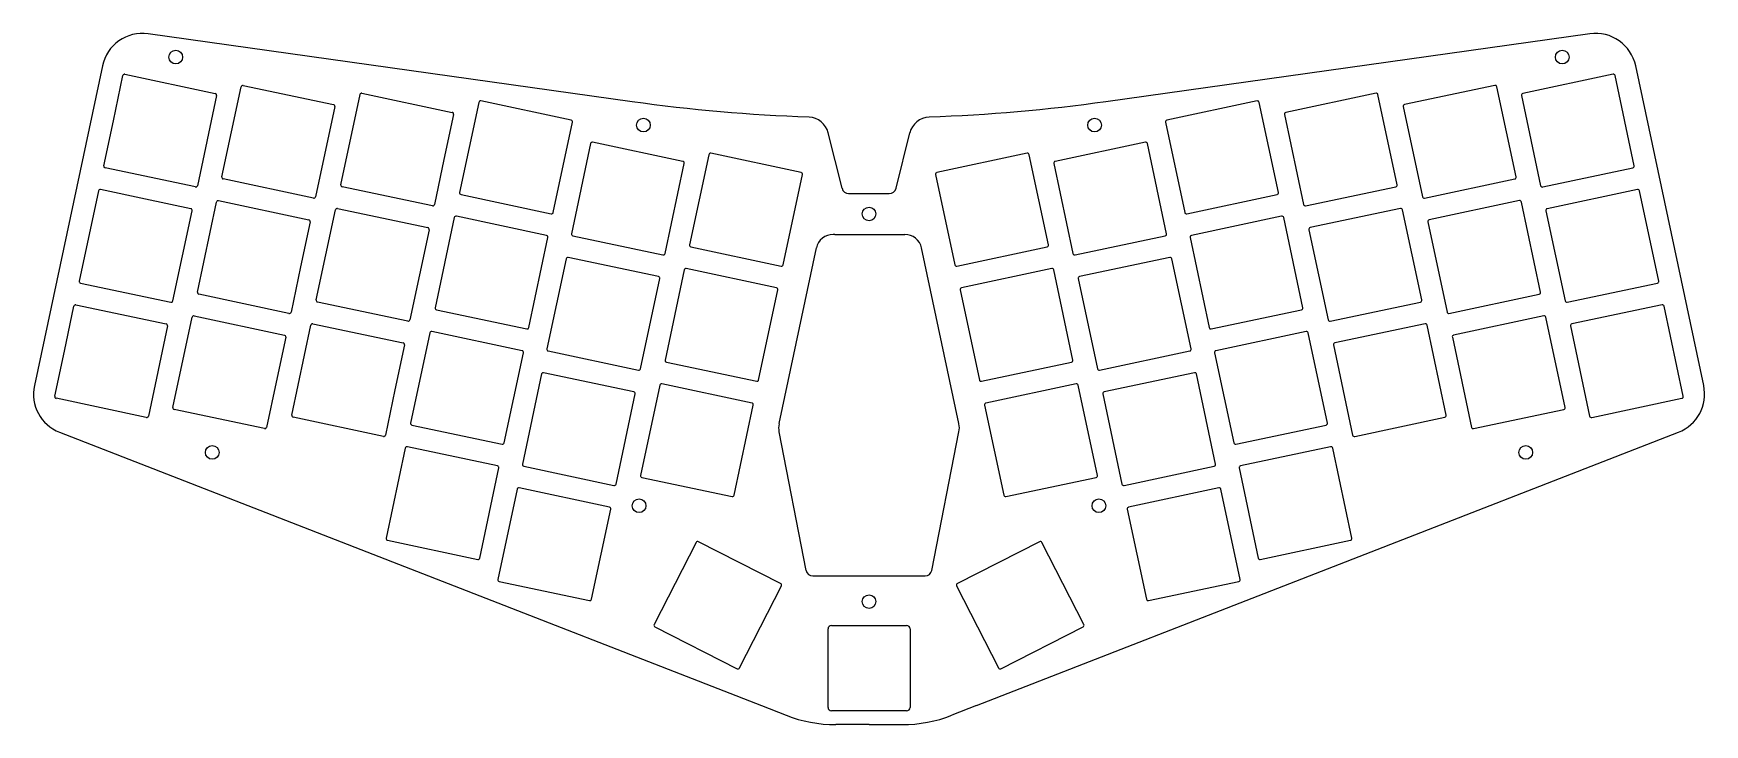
# Model space of a CAD drawing. Header units: millimetres. Extents: x -8 to 237, y -36 to 65.
import ezdxf

# ---------------------------------------------------------------- set-up
doc = ezdxf.new("R2010")
doc.units = ezdxf.units.MM
doc.header["$MEASUREMENT"] = 0
doc.layers.add('plate_v3', color=102, linetype='CONTINUOUS')

msp = doc.modelspace()

# ---------------------------------------------------------------- linework, layer by layer
at = {"layer": 'plate_v3', "linetype": 'Continuous'}
for p, q in [((5.61, 58.87), (18.82, 56.06)), ((3.91, 52.07), (5.32, 58.68)), ((21.2, 50.44), (22.6, 57.05)), ((22.9, 57.24), (36.11, 54.43)), ((19.01, 55.77), (16.2, 42.56)), ((36.3, 54.14), (33.49, 40.93)), ((37.19, 42.7), (40, 55.91)), ((40.29, 56.1), (53.5, 53.29)), ((2.51, 45.47), (3.91, 52.07)), ((53.69, 52.99), (52.29, 46.39)), ((19.8, 43.84), (21.2, 50.44)), ((15.91, 42.37), (2.7, 45.18)), ((52.29, 46.39), (50.88, 39.79)), ((1.73, 41.8), (-1.08, 28.6)), ((8.63, 40.59), (2.03, 42)), ((33.2, 40.74), (19.99, 43.55)), ((50.59, 39.6), (37.38, 42.4)), ((15.23, 39.19), (8.63, 40.59)), ((16.21, 26.97), (19.02, 40.17)), ((19.31, 40.37), (32.52, 37.56)), ((36.71, 39.23), (49.91, 36.42)), ((12.62, 25.69), (15.42, 38.89)), ((32.71, 37.26), (31.31, 30.66)), ((33.6, 25.83), (36.41, 39.03)), ((50.11, 36.12), (48.7, 29.52)), ((109.48, 35.42), (109.23, 35.42)), ((109.48, 35.42), (119.48, 35.42)), ((119.48, 35.42), (119.72, 35.42)), ((101.32, 7.72), (106.79, 33.44)), ((127.63, 7.72), (122.17, 33.44)), ((31.31, 30.66), (29.91, 24.06)), ((48.7, 29.52), (47.3, 22.92)), ((-0.88, 28.3), (12.32, 25.5)), ((-3.26, 18.33), (-1.86, 24.93)), ((-1.56, 25.12), (11.64, 22.32)), ((29.61, 23.87), (16.4, 26.67)), ((47, 22.72), (33.8, 25.53)), ((11.84, 22.02), (9.03, 8.82)), ((12.62, 10.1), (15.43, 23.3)), ((15.73, 23.49), (28.93, 20.69)), ((30.02, 8.95), (32.82, 22.16)), ((33.12, 22.35), (46.33, 19.55)), ((29.13, 20.39), (27.72, 13.79)), ((-4.66, 11.73), (-3.26, 18.33)), ((46.52, 19.25), (45.12, 12.65)), ((27.72, 13.79), (26.32, 7.18)), ((45.12, 12.65), (43.71, 6.04)), ((8.73, 8.62), (-4.47, 11.43)), ((26.02, 6.99), (12.82, 9.8)), ((43.42, 5.85), (30.21, 8.66)), ((105.28, -13.76), (101.31, 6.52)), ((123.67, -13.76), (127.64, 6.52)), ((106.26, -14.57), (122.69, -14.57)), ((108.98, -21.84), (119.98, -21.84)), ((108.48, -33.84), (108.48, -22.34)), ((120.48, -22.34), (120.48, -33.84)), ((119.98, -34.34), (108.98, -34.34))]:
    msp.add_line(p, q, dxfattribs=at)
for points in [[(105.7, 52.58, -0.026096), (79.82, 54.84), (9, 64.8, 0.39391), (2.3, 60.1), (-7.65, 13.29, 0.367474), (-3.96, 6.46), (98.73, -33.57)], [(130.22, -33.57), (232.92, 6.46, 0.367474), (236.61, 13.29), (226.66, 60.1, 0.39391), (219.95, 64.8), (149.13, 54.84, -0.026096), (123.26, 52.58)], [(108.5, 50.3, 0.334495), (105.7, 52.58)], [(123.26, 52.58, 0.334495), (120.45, 50.3)], [(110.53, 42.18, 0.344328), (111.5, 41.42)], [(117.45, 41.42, 0.344328), (118.43, 42.18)], [(102.35, -34.98, 0.093171), (109.61, -36.34)], [(119.34, -36.34, 0.093171), (126.6, -34.98)]]:
    msp.add_lwpolyline(points, format="xyb", dxfattribs=at)
for points in [[(223.34, 58.87), (210.13, 56.06, 0.414214), (209.94, 55.77), (212.75, 42.56, 0.414214), (213.05, 42.37), (226.25, 45.18, 0.414214), (226.44, 45.47), (223.64, 58.68, 0.414214)], [(206.05, 57.24), (192.85, 54.43, 0.414214), (192.65, 54.14), (195.46, 40.93, 0.414214), (195.76, 40.74), (208.96, 43.55, 0.414214), (209.15, 43.84), (206.35, 57.05, 0.414214)], [(70.89, 52.15), (57.69, 54.96, 0.414214), (57.39, 54.76), (54.58, 41.56, 0.414214), (54.78, 41.26), (67.98, 38.46, 0.414214), (68.28, 38.65), (71.08, 51.85, 0.414214)], [(171.27, 54.96), (158.06, 52.15, 0.414214), (157.87, 51.85), (160.67, 38.65, 0.414214), (160.97, 38.46), (174.18, 41.26, 0.414214), (174.37, 41.56), (171.56, 54.76, 0.414214)], [(188.66, 56.1), (175.45, 53.29, 0.414214), (175.26, 52.99), (178.07, 39.79, 0.414214), (178.36, 39.6), (191.57, 42.4, 0.414214), (191.76, 42.7), (188.95, 55.91, 0.414214)], [(87.25, 46.12), (74.04, 48.93, 0.414214), (73.74, 48.73), (70.94, 35.53, 0.414214), (71.13, 35.23), (84.33, 32.42, 0.414214), (84.63, 32.62), (87.44, 45.82, 0.414214)], [(154.91, 48.93), (141.71, 46.12, 0.414214), (141.51, 45.82), (144.32, 32.62, 0.414214), (144.62, 32.42), (157.82, 35.23, 0.414214), (158.02, 35.53), (155.21, 48.73, 0.414214)], [(104.53, 44.49), (91.33, 47.3, 0.414214), (91.03, 47.1), (88.23, 33.9, 0.414214), (88.42, 33.6), (101.62, 30.79, 0.414214), (101.92, 30.99), (104.73, 44.19, 0.414214)], [(137.62, 47.3), (124.42, 44.49, 0.414214), (124.23, 44.19), (127.03, 30.99, 0.414214), (127.33, 30.79), (140.53, 33.6, 0.414214), (140.73, 33.9), (137.92, 47.1, 0.414214)], [(226.93, 42), (213.72, 39.19, 0.414214), (213.53, 38.89), (216.34, 25.69, 0.414214), (216.63, 25.5), (229.84, 28.3, 0.414214), (230.03, 28.6), (227.22, 41.8, 0.414214)], [(192.24, 39.23), (179.04, 36.42, 0.414214), (178.85, 36.12), (181.65, 22.92, 0.414214), (181.95, 22.72), (195.16, 25.53, 0.414214), (195.35, 25.83), (192.54, 39.03, 0.414214)], [(209.64, 40.37), (196.43, 37.56, 0.414214), (196.24, 37.26), (199.05, 24.06, 0.414214), (199.34, 23.87), (212.55, 26.67, 0.414214), (212.74, 26.97), (209.93, 40.17, 0.414214)], [(67.31, 35.28), (54.1, 38.08, 0.414214), (53.8, 37.89), (51, 24.69, 0.414214), (51.19, 24.39), (64.39, 21.58, 0.414214), (64.69, 21.78), (67.5, 34.98, 0.414214)], [(174.85, 38.08), (161.65, 35.28, 0.414214), (161.45, 34.98), (164.26, 21.78, 0.414214), (164.56, 21.58), (177.76, 24.39, 0.414214), (177.96, 24.69), (175.15, 37.89, 0.414214)], [(83.66, 29.25), (70.45, 32.05, 0.414214), (70.16, 31.86), (67.35, 18.65, 0.414214), (67.54, 18.36), (80.75, 15.55, 0.414214), (81.04, 15.74), (83.85, 28.95, 0.414214)], [(158.5, 32.05), (145.29, 29.25, 0.414214), (145.1, 28.95), (147.91, 15.74, 0.414214), (148.2, 15.55), (161.41, 18.36, 0.414214), (161.6, 18.65), (158.8, 31.86, 0.414214)], [(100.95, 27.62), (87.74, 30.42, 0.414214), (87.45, 30.23), (84.64, 17.02, 0.414214), (84.83, 16.73), (98.04, 13.92, 0.414214), (98.33, 14.11), (101.14, 27.32, 0.414214)], [(141.21, 30.42), (128, 27.62, 0.414214), (127.81, 27.32), (130.62, 14.11, 0.414214), (130.92, 13.92), (144.12, 16.73, 0.414214), (144.31, 17.02), (141.51, 30.23, 0.414214)], [(230.51, 25.12), (217.31, 22.32, 0.414214), (217.12, 22.02), (219.92, 8.82, 0.414214), (220.22, 8.62), (233.42, 11.43, 0.414214), (233.62, 11.73), (230.81, 24.93, 0.414214)], [(195.83, 22.35), (182.63, 19.55, 0.414214), (182.43, 19.25), (185.24, 6.04, 0.414214), (185.54, 5.85), (198.74, 8.66, 0.414214), (198.93, 8.95), (196.13, 22.16, 0.414214)], [(213.22, 23.49), (200.02, 20.69, 0.414214), (199.83, 20.39), (202.63, 7.18, 0.414214), (202.93, 6.99), (216.13, 9.8, 0.414214), (216.33, 10.1), (213.52, 23.3, 0.414214)], [(63.72, 18.4), (50.51, 21.21, 0.414214), (50.22, 21.02), (47.41, 7.81, 0.414214), (47.6, 7.52), (60.81, 4.71, 0.414214), (61.1, 4.9), (63.91, 18.11, 0.414214)], [(178.44, 21.21), (165.23, 18.4, 0.414214), (165.04, 18.11), (167.85, 4.9, 0.414214), (168.14, 4.71), (181.35, 7.52, 0.414214), (181.54, 7.81), (178.73, 21.02, 0.414214)], [(80.07, 12.37), (66.87, 15.18, 0.414214), (66.57, 14.99), (63.76, 1.78, 0.414214), (63.96, 1.49), (77.16, -1.32, 0.414214), (77.46, -1.13), (80.26, 12.08, 0.414214)], [(162.09, 15.18), (148.88, 12.37, 0.414214), (148.69, 12.08), (151.49, -1.13, 0.414214), (151.79, -1.32), (165, 1.49, 0.414214), (165.19, 1.78), (162.38, 14.99, 0.414214)], [(97.36, 10.74), (84.16, 13.55, 0.414214), (83.86, 13.36), (81.05, 0.15, 0.414214), (81.25, -0.15), (94.45, -2.95, 0.414214), (94.75, -2.76), (97.55, 10.45, 0.414214)], [(144.8, 13.55), (131.59, 10.74, 0.414214), (131.4, 10.45), (134.21, -2.76, 0.414214), (134.5, -2.95), (147.71, -0.15, 0.414214), (147.9, 0.15), (145.09, 13.36, 0.414214)], [(60.13, 1.53), (46.93, 4.34, 0.414214), (46.63, 4.15), (43.82, -9.06, 0.414214), (44.02, -9.36), (57.22, -12.16, 0.414214), (57.52, -11.97), (60.32, 1.23, 0.414214)], [(182.02, 4.34), (168.82, 1.53, 0.414214), (168.63, 1.23), (171.43, -11.97, 0.414214), (171.73, -12.16), (184.94, -9.36, 0.414214), (185.13, -9.06), (182.32, 4.15, 0.414214)], [(76.49, -4.5), (63.28, -1.69, 0.414214), (62.98, -1.89), (60.18, -15.09, 0.414214), (60.37, -15.39), (73.57, -18.19, 0.414214), (73.87, -18), (76.68, -4.8, 0.414214)], [(165.67, -1.69), (152.47, -4.5, 0.414214), (152.27, -4.8), (155.08, -18, 0.414214), (155.38, -18.19), (168.58, -15.39, 0.414214), (168.77, -15.09), (165.97, -1.89, 0.414214)], [(101.54, -15.69), (89.51, -9.56, 0.414214), (89.17, -9.67), (83.04, -21.7, 0.414214), (83.15, -22.03), (95.18, -28.16, 0.414214), (95.52, -28.05), (101.65, -16.03, 0.414214)], [(139.44, -9.56), (127.41, -15.69, 0.414214), (127.3, -16.03), (133.43, -28.05, 0.414214), (133.77, -28.16), (145.8, -22.03, 0.414214), (145.91, -21.7), (139.78, -9.67, 0.414214)]]:
    msp.add_lwpolyline(points, format="xyb", close=True, dxfattribs=at)
for points in [[(110.53, 42.18), (108.5, 50.3)], [(118.43, 42.18), (120.45, 50.3)], [(111.5, 41.42), (117.45, 41.42)], [(98.73, -33.57), (102.35, -34.98)], [(130.22, -33.57), (126.6, -34.98)], [(109.98, -36.34), (109.61, -36.34)], [(114.48, -36.34), (109.98, -36.34)], [(114.48, -36.34), (118.98, -36.34)], [(118.98, -36.34), (119.34, -36.34)]]:
    msp.add_lwpolyline(points, dxfattribs=at)
for centre in [(13.05, 61.38), (215.91, 61.38), (81.47, 51.43), (147.48, 51.43), (114.48, 38.42), (18.38, 3.51), (210.57, 3.51), (80.84, -4.31), (148.11, -4.31), (114.48, -18.34)]:
    msp.add_circle(centre, 1, dxfattribs=at)
for centre, radius, start, end in [((5.56, 58.63), 0.25, 78, 168), ((22.85, 56.99), 0.25, 78, 168), ((18.77, 55.82), 0.25, 348, 78), ((36.05, 54.19), 0.25, 348, 78), ((40.24, 55.85), 0.25, 78, 168), ((53.45, 53.05), 0.25, 348, 78), ((2.75, 45.42), 0.25, 168, 258), ((1.97, 41.75), 0.25, 78, 168), ((15.96, 42.61), 0.25, 258, 348), ((20.04, 43.79), 0.25, 168, 258), ((37.44, 42.65), 0.25, 168, 258), ((15.18, 38.95), 0.25, 348, 78), ((19.26, 40.12), 0.25, 78, 168), ((33.25, 40.98), 0.25, 258, 348), ((36.66, 38.98), 0.25, 78, 168), ((50.64, 39.84), 0.25, 258, 348), ((32.47, 37.32), 0.25, 348, 78), ((49.86, 36.17), 0.25, 348, 78), ((109.23, 32.92), 2.5, 90, 168), ((119.72, 32.92), 2.5, 12, 90), ((-0.83, 28.55), 0.25, 168, 258), ((16.46, 26.92), 0.25, 168, 258), ((-1.61, 24.88), 0.25, 78, 168), ((12.37, 25.74), 0.25, 258, 348), ((33.85, 25.78), 0.25, 168, 258), ((11.59, 22.07), 0.25, 348, 78), ((15.68, 23.25), 0.25, 78, 168), ((29.66, 24.11), 0.25, 258, 348), ((33.07, 22.11), 0.25, 78, 168), ((47.05, 22.97), 0.25, 258, 348), ((28.88, 20.44), 0.25, 348, 78), ((46.27, 19.3), 0.25, 348, 78), ((-4.42, 11.67), 0.25, 168, 258), ((12.87, 10.04), 0.25, 168, 258), ((8.79, 8.87), 0.25, 258, 348), ((30.26, 8.9), 0.25, 168, 258), ((104.25, 7.09), 3, 168, 191.0854), ((124.7, 7.09), 3, 348.9146, 12), ((26.07, 7.24), 0.25, 258, 348), ((43.47, 6.1), 0.25, 258, 348), ((106.26, -13.57), 1, 191.0854, 270), ((122.69, -13.57), 1, 270, 348.9146), ((108.98, -22.34), 0.5, 90, 180), ((119.98, -22.34), 0.5, 0, 90), ((108.98, -33.84), 0.5, 180, 270), ((119.98, -33.84), 0.5, 270, 0)]:
    msp.add_arc(centre, radius, start, end, dxfattribs=at)

doc.saveas('drawing.dxf')
